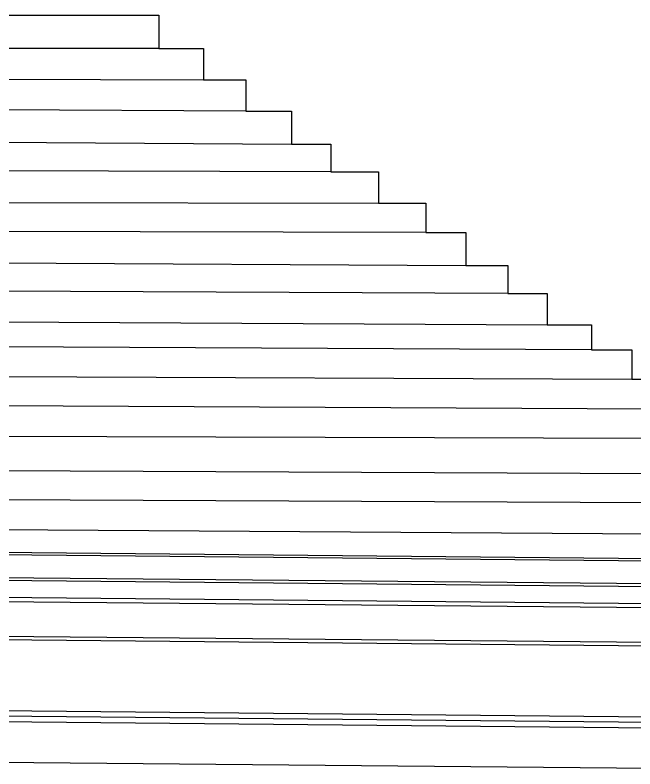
# Model space of a CAD drawing. Header units: inches. Extents: x 155 to 361, y 91 to 381.
# Drawn here: x 285.1 to 326.4, y 293.1 to 343.3 of the extents above; entities that cross this region are included whole.
import ezdxf

# ---------------------------------------------------------------- set-up
doc = ezdxf.new("R2010")
doc.units = ezdxf.units.IN
doc.header["$MEASUREMENT"] = 0
doc.layers.add('çziigi', color=10, linetype='Continuous')

msp = doc.modelspace()

# ---------------------------------------------------------------- linework, layer by layer
at = {"layer": 'çziigi'}
for p, q in [((278.552, 343.286), (294.651, 343.286)), ((294.651, 343.286), (294.651, 341.06)), ((294.651, 341.06), (278.552, 341.06)), ((294.651, 341.06), (297.646, 341.06)), ((297.646, 341.06), (297.646, 338.97)), ((220.763, 339.277), (297.646, 338.97)), ((297.646, 338.97), (300.452, 338.97)), ((300.452, 338.97), (300.452, 336.879)), ((300.452, 336.879), (217.864, 337.405)), ((300.452, 336.879), (303.495, 336.879)), ((303.495, 336.879), (303.495, 334.694)), ((214.78, 335.298), (303.495, 334.694)), ((303.495, 334.694), (306.11, 334.694)), ((306.11, 334.694), (306.11, 332.841)), ((306.11, 332.841), (212.081, 333.181)), ((306.11, 332.841), (309.296, 332.841)), ((309.296, 332.841), (309.296, 330.75)), ((209.204, 330.997), (309.296, 330.75)), ((309.296, 330.75), (312.435, 330.75)), ((312.435, 330.75), (312.435, 328.802)), ((312.435, 328.802), (206.572, 329.076)), ((312.435, 328.802), (315.104, 328.802)), ((315.104, 328.802), (315.104, 326.602)), ((203.778, 327.248), (315.104, 326.602)), ((315.104, 326.602), (317.909, 326.602)), ((317.909, 326.602), (317.909, 324.749)), ((317.909, 324.749), (200.678, 325.287)), ((317.909, 324.749), (320.524, 324.749)), ((320.524, 324.749), (320.524, 322.659)), ((198.046, 323.304), (320.524, 322.659)), ((320.524, 322.659), (323.473, 322.659)), ((323.473, 322.659), (323.473, 320.996)), ((323.473, 320.996), (195.323, 321.64)), ((323.473, 320.996), (326.146, 320.996)), ((326.146, 320.996), (326.146, 319.035)), ((192.513, 319.612), (326.146, 319.035)), ((326.146, 319.035), (329.094, 319.035)), ((329.094, 317.04), (189.814, 317.713)), ((186.842, 315.551), (331.852, 315.092)), ((334.61, 312.716), (184.009, 313.345)), ((181.132, 311.54), (337.273, 310.768)), ((339.888, 308.63), (178.233, 309.713)), ((332.668, 306.88), (185.553, 308.269)), ((185.564, 308.447), (332.657, 307.059)), ((185.537, 306.766), (332.684, 305.377)), ((332.688, 305.162), (185.534, 306.551)), ((185.477, 305.449), (332.744, 304.061)), ((332.795, 303.755), (185.426, 305.143)), ((185.53, 302.861), (332.691, 301.472)), ((332.701, 301.22), (185.521, 302.608)), ((332.697, 296.486), (185.525, 297.875)), ((185.509, 297.543), (332.712, 296.154)), ((332.739, 295.755), (185.482, 297.143)), ((185.484, 294.474), (332.737, 293.085))]:
    msp.add_line(p, q, dxfattribs=at)

doc.saveas('drawing.dxf')
